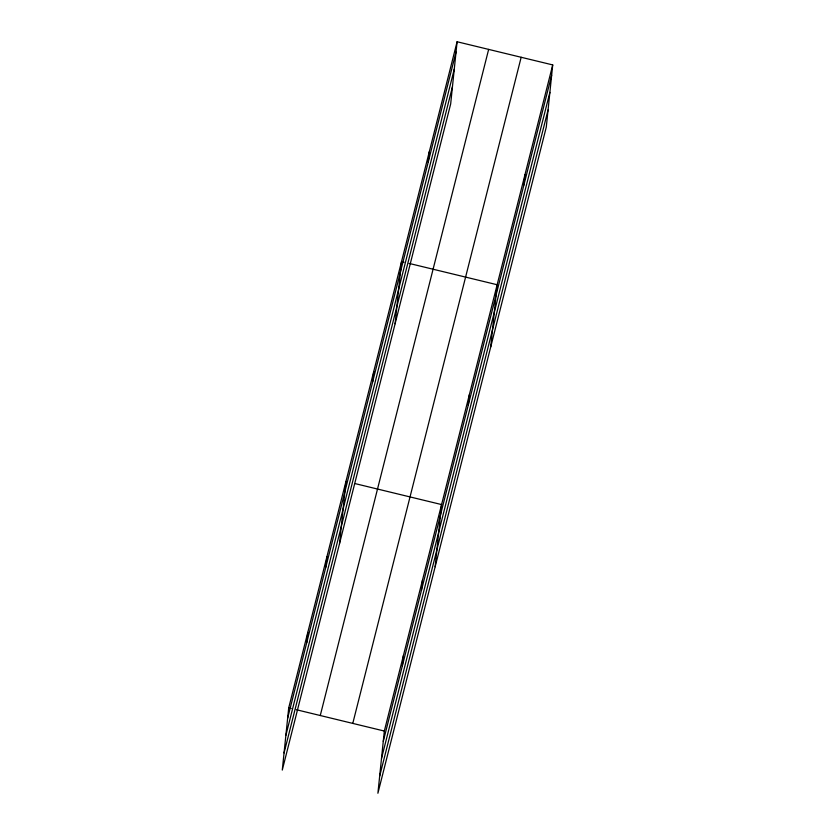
<?xml version="1.0" encoding="UTF-8"?>
<svg xmlns="http://www.w3.org/2000/svg" width="835" height="835" viewBox="0 0 835 835"><rect width="100%" height="100%" fill="white"/><g stroke="black" fill="none" stroke-linecap="round" stroke-linejoin="round"><path stroke-width="1.25" d="M457.1 41.75L288.712 707.882L282.282 770.079L450.67 103.947L457.1 41.75L552.718 64.921L546.288 127.118L377.9 793.25L384.33 731.053L552.718 64.921M306.727 642.689L307.791 632.387M325.817 567.195L326.882 556.893M339.532 543.595L345.961 481.398M372.681 381.793L373.746 371.481M395.101 323.771L401.531 261.574L404.056 262.18M428.251 161.969L429.315 151.657M402.345 665.871L403.409 655.558M421.435 590.376L422.5 580.064M435.15 566.767L441.579 504.57L354.802 483.538M468.299 404.965L469.364 394.652M490.719 346.942L497.149 284.745L409.098 263.411M523.869 185.14L524.933 174.839M287.647 718.183L456.035 52.062M285.883 735.311L454.261 69.18M284.057 752.951L452.434 86.83M320.264 715.522L488.652 49.401M352.777 723.402L521.165 57.281M383.265 741.365L551.653 75.233M381.501 758.483L549.879 92.361M379.674 776.122L548.052 110.001M288.712 707.882L291.238 708.487M296.289 709.708L384.33 731.053"/></g></svg>
